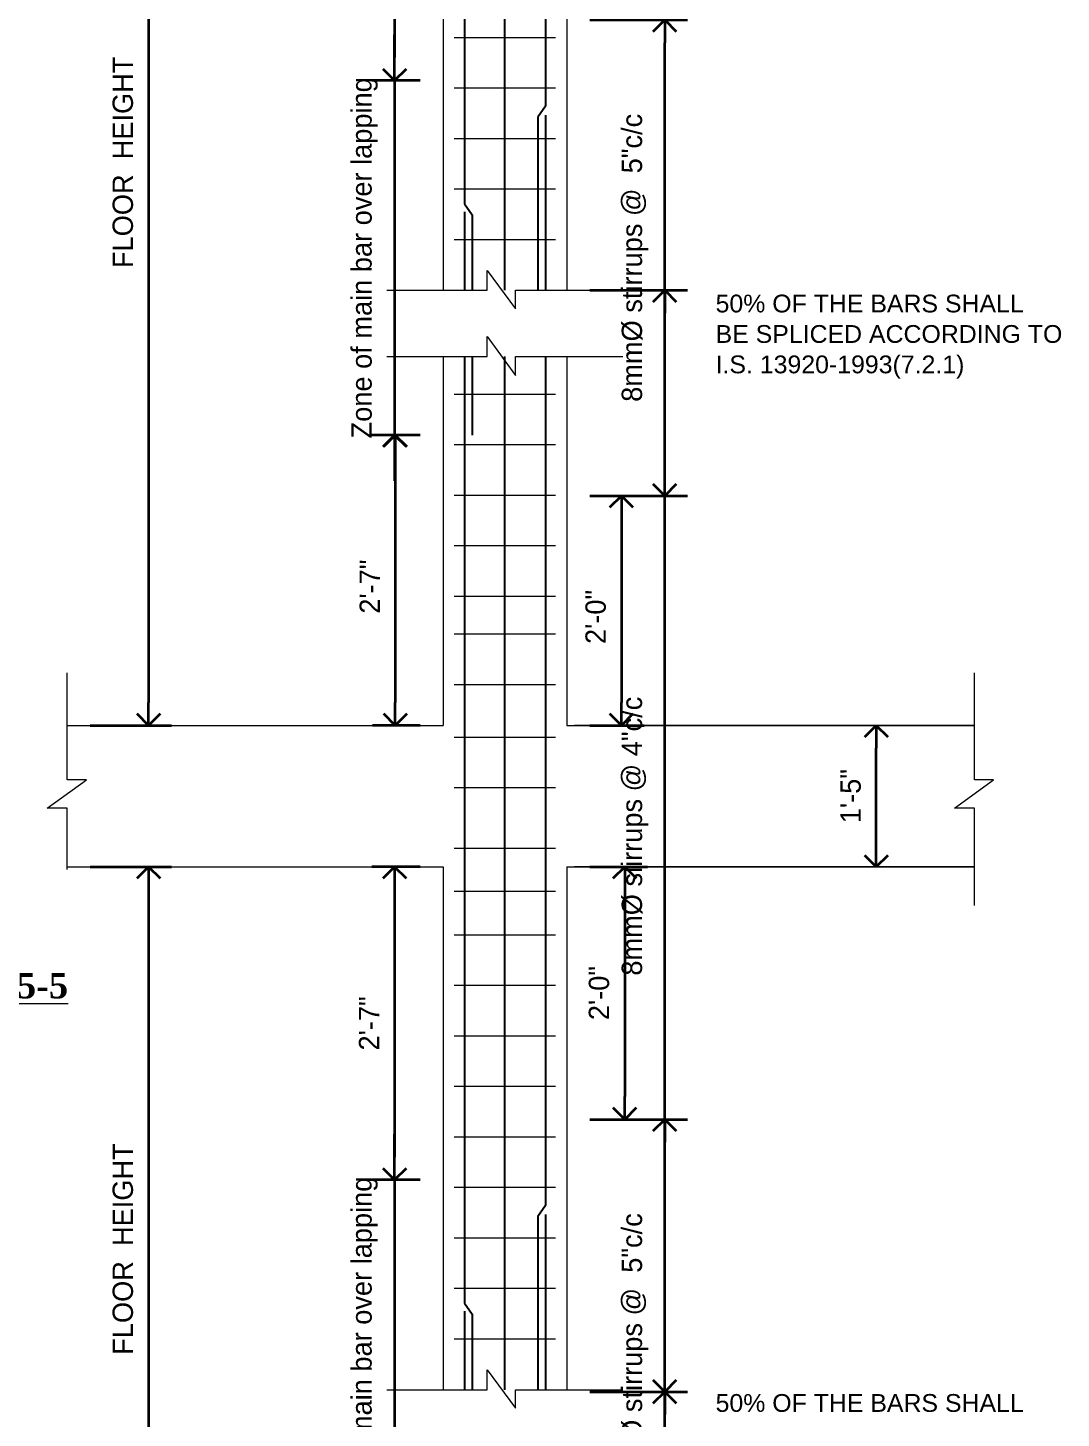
# Model space of a CAD drawing. Header units: inches. Extents: x -4597 to 93300, y -14139 to 5932.
# Drawn here: x 5657 to 6063, y -10542 to -9995 of the extents above; entities that cross this region are included whole.
import ezdxf

# ---------------------------------------------------------------- set-up
doc = ezdxf.new("R2010")
doc.units = ezdxf.units.IN
doc.header["$LTSCALE"] = 0.5
doc.header["$MEASUREMENT"] = 0
doc.header["$PDMODE"] = 66
for name, color, linetype, lineweight in [('DIM', 180, 'Continuous', 5), ('STIRRUPS', 14, 'Continuous', 18), ('TEXT', 220, 'Continuous', 9), ('texts', 152, 'Continuous', 35), ('wall', 20, 'Continuous', 40)]:
    doc.layers.add(name, color=color, linetype=linetype, lineweight=lineweight)
doc.layers.add('OUTLINE', color=116, linetype='Continuous')
doc.layers.add('REBARS', color=5, linetype='Continuous')
doc.styles.add('Labels', font='arial.ttf', dxfattribs={"height": 8})
doc.styles.add('PRABIN', font='BKANT.TTF', dxfattribs={"height": 8})
doc.styles.add('style1', font='arial.ttf', dxfattribs={"height": 7})
doc.dimstyles.new("Copy of S-2'", dxfattribs={"dimscale": 96, "dimtxt": 9, "dimasz": 0.09375, "dimexe": 0.09375, "dimexo": 0.09375, "dimgap": 0.0625, "dimtad": 1, "dimdec": 0, "dimlfac": 0.25, "dimzin": 3, "dimdsep": 46, "dimlunit": 3, "dimtxsty": 'PRABIN', "dimblk": 'OPEN90', "dimcen": 0.09375, "dimdle": 0.09375, "dimclrd": 256, "dimclre": 34, "dimclrt": 256, "dimadec": 0, "dimazin": 1, "dimtfac": 1, "dimtdec": 0, "dimtix": 1, "dimtmove": 0, "dimatfit": 3, "dimldrblk": 'DOTSMALL', "dimfxl": 1, "dimtolj": 1, "dimtzin": 1, "dimarcsym": 0})

# ---------------------------------------------------------------- blocks, each defined once
blk = doc.blocks.new('_Open90')
at = {"color": 0, "linetype": 'ByBlock', "lineweight": -2}
for p, q in [((0, 0), (-1, 0)), ((-0.5, 0.5), (0, 0)), ((0, 0), (-0.5, -0.5))]:
    blk.add_line(p, q, dxfattribs=at)
blk = doc.blocks.new('*D874')
at = {"layer": 'Defpoints', "color": 0, "transparency": 16777216}
for p in [(98423.67, -11051.28), (98404.61, -11190.81), (98423.67, -11190.81)]:
    blk.add_point(p, dxfattribs=at)
at = {"layer": 'DIM', "lineweight": -2, "transparency": 16777216}
for p, q in [((98404.61, -11042.28), (98404.61, -11033.28)), ((98404.61, -11051.28), (98404.61, -11190.81)), ((98404.61, -11199.81), (98404.61, -11208.81))]:
    blk.add_line(p, q, dxfattribs=at)
at = {"layer": 'DIM', "color": 34, "lineweight": -2, "transparency": 16777216}
for p, q in [((98414.67, -11051.28), (98395.61, -11051.28)), ((98414.67, -11190.81), (98395.61, -11190.81))]:
    blk.add_line(p, q, dxfattribs=at)
at = {"layer": 'DIM', "lineweight": -2, "transparency": 16777216, "xscale": 9, "yscale": 9, "zscale": 9}
for p, rotation in [((98404.61, -11051.28), 270), ((98404.61, -11190.81), 90)]:
    blk.add_blockref('_Open90', p, dxfattribs=dict(at, rotation=rotation))
at = {"layer": 'DIM', "transparency": 16777216, "insert": (98392.81, -11121.04), "char_height": 8, "attachment_point": 5, "rotation": 90, "style": 'PRABIN'}
blk.add_mtext('\\A1;Zone of main bar over lapping', dxfattribs=at)
blk = doc.blocks.new('_DOTSMALL')
at = {"color": 0, "linetype": 'ByBlock', "const_width": 0.5}
blk.add_lwpolyline([(-0.0625, 0, 1), (0.0625, 0, 1)], format="xyb", close=True, dxfattribs=at)
blk = doc.blocks.new('*D876')
at = {"layer": 'Defpoints', "color": 0, "transparency": 16777216}
for p in [(98472.36, -11027.43), (98510.86, -11027.43), (98472.36, -11214.66)]:
    blk.add_point(p, dxfattribs=at)
at = {"layer": 'DIM', "color": 34, "lineweight": -2, "transparency": 16777216}
for p, q in [((98481.36, -11027.43), (98519.86, -11027.43)), ((98481.36, -11214.66), (98519.86, -11214.66))]:
    blk.add_line(p, q, dxfattribs=at)
at = {"layer": 'DIM', "lineweight": -2, "transparency": 16777216}
blk.add_line((98510.86, -11205.66), (98510.86, -11036.43), dxfattribs=at)
at = {"layer": 'DIM', "lineweight": -2, "transparency": 16777216, "xscale": 9, "yscale": 9, "zscale": 9}
for p, rotation in [((98510.86, -11027.43), 90), ((98510.86, -11214.66), 270)]:
    blk.add_blockref('_Open90', p, dxfattribs=dict(at, rotation=rotation))
at = {"layer": 'DIM', "transparency": 16777216, "insert": (98499.13, -11121.04), "char_height": 8, "attachment_point": 5, "rotation": 90, "style": 'PRABIN'}
blk.add_mtext('\\A1;8mm%%C stirrups @  5"c/c', dxfattribs=at)
blk = doc.blocks.new('*D877')
at = {"layer": 'Defpoints', "color": 0, "transparency": 16777216}
for p in [(98423.67, -10928.07), (98404.61, -11051.28), (98423.67, -11051.28)]:
    blk.add_point(p, dxfattribs=at)
at = {"layer": 'DIM', "color": 34, "lineweight": -2, "transparency": 16777216}
for p, q in [((98414.67, -10928.07), (98395.61, -10928.07)), ((98414.67, -11051.28), (98395.61, -11051.28))]:
    blk.add_line(p, q, dxfattribs=at)
at = {"layer": 'DIM', "lineweight": -2, "transparency": 16777216}
blk.add_line((98404.61, -10937.07), (98404.61, -11042.28), dxfattribs=at)
at = {"layer": 'DIM', "lineweight": -2, "transparency": 16777216, "xscale": 9, "yscale": 9, "zscale": 9}
for p, rotation in [((98404.61, -10928.07), 90), ((98404.61, -11051.28), 270)]:
    blk.add_blockref('_Open90', p, dxfattribs=dict(at, rotation=rotation))
at = {"layer": 'DIM', "transparency": 16777216, "insert": (98394.57, -10989.67), "char_height": 8, "attachment_point": 5, "rotation": 90, "style": 'PRABIN'}
blk.add_mtext('\\A1;2\'-7"', dxfattribs=at)
blk = doc.blocks.new('*D878')
at = {"layer": 'Defpoints', "color": 0, "transparency": 16777216}
for p in [(98472.36, -10928.07), (98472.36, -11027.43), (98495.12, -11027.43)]:
    blk.add_point(p, dxfattribs=at)
at = {"layer": 'DIM', "color": 34, "lineweight": -2, "transparency": 16777216}
for p, q in [((98481.36, -10928.07), (98504.12, -10928.07)), ((98481.36, -11027.43), (98504.12, -11027.43))]:
    blk.add_line(p, q, dxfattribs=at)
at = {"layer": 'DIM', "lineweight": -2, "transparency": 16777216}
blk.add_line((98495.12, -10937.07), (98495.12, -11018.43), dxfattribs=at)
at = {"layer": 'DIM', "lineweight": -2, "transparency": 16777216, "xscale": 9, "yscale": 9, "zscale": 9}
for p, rotation in [((98495.12, -10928.07), 90), ((98495.12, -11027.43), 270)]:
    blk.add_blockref('_Open90', p, dxfattribs=dict(at, rotation=rotation))
at = {"layer": 'DIM', "transparency": 16777216, "insert": (98485.02, -10977.75), "char_height": 8, "attachment_point": 5, "rotation": 90, "style": 'PRABIN'}
blk.add_mtext('\\A1;2\'-0"', dxfattribs=at)
blk = doc.blocks.new('*D879')
at = {"layer": 'Defpoints', "color": 0, "transparency": 16777216}
for p in [(98275.84, -10928.07), (98275.84, -11305.04), (98307.89, -11305.04)]:
    blk.add_point(p, dxfattribs=at)
at = {"layer": 'DIM', "color": 34, "lineweight": -2, "transparency": 16777216}
for p, q in [((98284.84, -10928.07), (98316.89, -10928.07)), ((98284.84, -11305.04), (98316.89, -11305.04))]:
    blk.add_line(p, q, dxfattribs=at)
at = {"layer": 'DIM', "lineweight": -2, "transparency": 16777216}
blk.add_line((98307.89, -10937.07), (98307.89, -11296.04), dxfattribs=at)
at = {"layer": 'DIM', "lineweight": -2, "transparency": 16777216, "xscale": 9, "yscale": 9, "zscale": 9}
for p, rotation in [((98307.89, -10928.07), 90), ((98307.89, -11305.04), 270)]:
    blk.add_blockref('_Open90', p, dxfattribs=dict(at, rotation=rotation))
at = {"layer": 'DIM', "transparency": 16777216, "insert": (98297.78, -11078.46), "char_height": 8, "attachment_point": 5, "rotation": 90, "style": 'PRABIN'}
blk.add_mtext('\\A1;FLOOR  HEIGHT', dxfattribs=at)
blk = doc.blocks.new('*D881')
at = {"layer": 'Defpoints', "color": 0, "transparency": 16777216}
for p in [(98472.36, -11134.62), (98510.86, -11134.62), (98472.36, -11559.21)]:
    blk.add_point(p, dxfattribs=at)
at = {"layer": 'DIM', "color": 34, "lineweight": -2, "transparency": 16777216}
for p, q in [((98481.36, -11134.62), (98519.86, -11134.62)), ((98481.36, -11559.21), (98519.86, -11559.21))]:
    blk.add_line(p, q, dxfattribs=at)
at = {"layer": 'DIM', "lineweight": -2, "transparency": 16777216}
blk.add_line((98510.86, -11550.21), (98510.86, -11143.62), dxfattribs=at)
at = {"layer": 'DIM', "lineweight": -2, "transparency": 16777216, "xscale": 9, "yscale": 9, "zscale": 9}
for p, rotation in [((98510.86, -11134.62), 90), ((98510.86, -11559.21), 270)]:
    blk.add_blockref('_Open90', p, dxfattribs=dict(at, rotation=rotation))
at = {"layer": 'DIM', "transparency": 16777216, "insert": (98499.13, -11344.42), "char_height": 8, "attachment_point": 5, "rotation": 90, "style": 'PRABIN'}
blk.add_mtext('\\A1;8mm%%C siirrups @ 4"c/c', dxfattribs=at)
blk = doc.blocks.new('*D883')
at = {"layer": 'Defpoints', "color": 0, "ltscale": 0.5, "transparency": 16777216}
for p in [(98594.06, -10872.43), (98594.06, -10872.43), (98594.06, -10928.07)]:
    blk.add_point(p, dxfattribs=at)
at = {"layer": 'DIM', "lineweight": -2, "ltscale": 0.5, "transparency": 16777216}
blk.add_line((98594.06, -10919.07), (98594.06, -10881.43), dxfattribs=at)
at = {"layer": 'DIM', "lineweight": -2, "ltscale": 0.5, "transparency": 16777216, "xscale": 9, "yscale": 9, "zscale": 9}
for p, rotation in [((98594.06, -10872.43), 90), ((98594.06, -10928.07), 270)]:
    blk.add_blockref('_Open90', p, dxfattribs=dict(at, rotation=rotation))
at = {"layer": 'DIM', "ltscale": 0.5, "transparency": 16777216, "insert": (98583.99, -10900.25), "char_height": 8, "attachment_point": 5, "rotation": 90, "style": 'PRABIN'}
blk.add_mtext('\\A1;1\'-5"', dxfattribs=at)
blk = doc.blocks.new('*D884')
at = {"layer": 'Defpoints', "color": 0, "transparency": 16777216}
for p in [(98423.67, -10758.2), (98404.9, -10872.43), (98423.67, -10872.43)]:
    blk.add_point(p, dxfattribs=at)
at = {"layer": 'DIM', "color": 34, "lineweight": -2, "transparency": 16777216}
for p, q in [((98414.67, -10758.2), (98395.9, -10758.2)), ((98414.67, -10872.43), (98395.9, -10872.43))]:
    blk.add_line(p, q, dxfattribs=at)
at = {"layer": 'DIM', "lineweight": -2, "transparency": 16777216}
blk.add_line((98404.9, -10767.2), (98404.9, -10863.43), dxfattribs=at)
at = {"layer": 'DIM', "lineweight": -2, "transparency": 16777216, "xscale": 9, "yscale": 9, "zscale": 9}
for p, rotation in [((98404.9, -10758.2), 90), ((98404.9, -10872.43), 270)]:
    blk.add_blockref('_Open90', p, dxfattribs=dict(at, rotation=rotation))
at = {"layer": 'DIM', "transparency": 16777216, "insert": (98394.85, -10817.81), "char_height": 8, "attachment_point": 5, "rotation": 90, "style": 'PRABIN'}
blk.add_mtext('\\A1;2\'-7"', dxfattribs=at)
blk = doc.blocks.new('*D885')
at = {"layer": 'Defpoints', "color": 0, "transparency": 16777216}
for p in [(98472.36, -10782.04), (98472.36, -10872.43), (98493.82, -10872.43)]:
    blk.add_point(p, dxfattribs=at)
at = {"layer": 'DIM', "color": 34, "lineweight": -2, "transparency": 16777216}
for p, q in [((98481.36, -10782.04), (98502.82, -10782.04)), ((98481.36, -10872.43), (98502.82, -10872.43))]:
    blk.add_line(p, q, dxfattribs=at)
at = {"layer": 'DIM', "lineweight": -2, "transparency": 16777216}
blk.add_line((98493.82, -10791.04), (98493.82, -10863.43), dxfattribs=at)
at = {"layer": 'DIM', "lineweight": -2, "transparency": 16777216, "xscale": 9, "yscale": 9, "zscale": 9}
for p, rotation in [((98493.82, -10782.04), 90), ((98493.82, -10872.43), 270)]:
    blk.add_blockref('_Open90', p, dxfattribs=dict(at, rotation=rotation))
at = {"layer": 'DIM', "transparency": 16777216, "insert": (98483.72, -10829.74), "char_height": 8, "attachment_point": 5, "rotation": 90, "style": 'PRABIN'}
blk.add_mtext('\\A1;2\'-0"', dxfattribs=at)
blk = doc.blocks.new('*D891')
at = {"layer": 'Defpoints', "color": 0, "transparency": 16777216}
for p in [(98423.67, -10618.66), (98404.61, -10758.2), (98423.67, -10758.2)]:
    blk.add_point(p, dxfattribs=at)
at = {"layer": 'DIM', "lineweight": -2, "transparency": 16777216}
for p, q in [((98404.61, -10609.66), (98404.61, -10600.66)), ((98404.61, -10618.66), (98404.61, -10758.2)), ((98404.61, -10767.2), (98404.61, -10776.2))]:
    blk.add_line(p, q, dxfattribs=at)
at = {"layer": 'DIM', "color": 34, "lineweight": -2, "transparency": 16777216}
for p, q in [((98414.67, -10618.66), (98395.61, -10618.66)), ((98414.67, -10758.2), (98395.61, -10758.2))]:
    blk.add_line(p, q, dxfattribs=at)
at = {"layer": 'DIM', "lineweight": -2, "transparency": 16777216, "xscale": 9, "yscale": 9, "zscale": 9}
for p, rotation in [((98404.61, -10618.66), 270), ((98404.61, -10758.2), 90)]:
    blk.add_blockref('_Open90', p, dxfattribs=dict(at, rotation=rotation))
at = {"layer": 'DIM', "transparency": 16777216, "insert": (98392.81, -10688.43), "char_height": 8, "attachment_point": 5, "rotation": 90, "style": 'PRABIN'}
blk.add_mtext('\\A1;Zone of main bar over lapping', dxfattribs=at)
blk = doc.blocks.new('*D892')
at = {"layer": 'Defpoints', "color": 0, "transparency": 16777216}
for p in [(98472.36, -10594.82), (98510.86, -10594.82), (98472.36, -10782.04)]:
    blk.add_point(p, dxfattribs=at)
at = {"layer": 'DIM', "color": 34, "lineweight": -2, "transparency": 16777216}
for p, q in [((98481.36, -10594.82), (98519.86, -10594.82)), ((98481.36, -10782.04), (98519.86, -10782.04))]:
    blk.add_line(p, q, dxfattribs=at)
at = {"layer": 'DIM', "lineweight": -2, "transparency": 16777216}
blk.add_line((98510.86, -10773.04), (98510.86, -10603.82), dxfattribs=at)
at = {"layer": 'DIM', "lineweight": -2, "transparency": 16777216, "xscale": 9, "yscale": 9, "zscale": 9}
for p, rotation in [((98510.86, -10594.82), 90), ((98510.86, -10782.04), 270)]:
    blk.add_blockref('_Open90', p, dxfattribs=dict(at, rotation=rotation))
at = {"layer": 'DIM', "transparency": 16777216, "insert": (98499.13, -10688.43), "char_height": 8, "attachment_point": 5, "rotation": 90, "style": 'PRABIN'}
blk.add_mtext('\\A1;8mm%%C stirrups @  5"c/c', dxfattribs=at)
blk = doc.blocks.new('*D893')
at = {"layer": 'Defpoints', "color": 0, "transparency": 16777216}
for p in [(98423.67, -10495.46), (98404.61, -10618.66), (98423.67, -10618.66)]:
    blk.add_point(p, dxfattribs=at)
at = {"layer": 'DIM', "color": 34, "lineweight": -2, "transparency": 16777216}
for p, q in [((98414.67, -10495.46), (98395.61, -10495.46)), ((98414.67, -10618.66), (98395.61, -10618.66))]:
    blk.add_line(p, q, dxfattribs=at)
at = {"layer": 'DIM', "lineweight": -2, "transparency": 16777216}
blk.add_line((98404.61, -10504.46), (98404.61, -10609.66), dxfattribs=at)
at = {"layer": 'DIM', "lineweight": -2, "transparency": 16777216, "xscale": 9, "yscale": 9, "zscale": 9}
for p, rotation in [((98404.61, -10495.46), 90), ((98404.61, -10618.66), 270)]:
    blk.add_blockref('_Open90', p, dxfattribs=dict(at, rotation=rotation))
at = {"layer": 'DIM', "transparency": 16777216, "insert": (98394.57, -10557.06), "char_height": 8, "attachment_point": 5, "rotation": 90, "style": 'PRABIN'}
blk.add_mtext('\\A1;2\'-7"', dxfattribs=at)
blk = doc.blocks.new('*D896')
at = {"layer": 'Defpoints', "color": 0, "transparency": 16777216}
for p in [(98275.84, -10495.46), (98275.84, -10872.43), (98307.89, -10872.43)]:
    blk.add_point(p, dxfattribs=at)
at = {"layer": 'DIM', "color": 34, "lineweight": -2, "transparency": 16777216}
for p, q in [((98284.84, -10495.46), (98316.89, -10495.46)), ((98284.84, -10872.43), (98316.89, -10872.43))]:
    blk.add_line(p, q, dxfattribs=at)
at = {"layer": 'DIM', "lineweight": -2, "transparency": 16777216}
blk.add_line((98307.89, -10504.46), (98307.89, -10863.43), dxfattribs=at)
at = {"layer": 'DIM', "lineweight": -2, "transparency": 16777216, "xscale": 9, "yscale": 9, "zscale": 9}
for p, rotation in [((98307.89, -10495.46), 90), ((98307.89, -10872.43), 270)]:
    blk.add_blockref('_Open90', p, dxfattribs=dict(at, rotation=rotation))
at = {"layer": 'DIM', "transparency": 16777216, "insert": (98297.78, -10650.85), "char_height": 8, "attachment_point": 5, "rotation": 90, "style": 'PRABIN'}
blk.add_mtext('\\A1;FLOOR  HEIGHT', dxfattribs=at)
blk = doc.blocks.new('*D897')
at = {"layer": 'Defpoints', "color": 0, "transparency": 16777216}
for p in [(98472.36, -10701.21), (98510.86, -10701.21), (98472.36, -11134.62)]:
    blk.add_point(p, dxfattribs=at)
at = {"layer": 'DIM', "color": 34, "lineweight": -2, "transparency": 16777216}
for p, q in [((98481.36, -10701.21), (98519.86, -10701.21)), ((98481.36, -11134.62), (98519.86, -11134.62))]:
    blk.add_line(p, q, dxfattribs=at)
at = {"layer": 'DIM', "lineweight": -2, "transparency": 16777216}
blk.add_line((98510.86, -11125.62), (98510.86, -10710.21), dxfattribs=at)
at = {"layer": 'DIM', "lineweight": -2, "transparency": 16777216, "xscale": 9, "yscale": 9, "zscale": 9}
for p, rotation in [((98510.86, -10701.21), 90), ((98510.86, -11134.62), 270)]:
    blk.add_blockref('_Open90', p, dxfattribs=dict(at, rotation=rotation))
at = {"layer": 'DIM', "transparency": 16777216, "insert": (98499.13, -10916.01), "char_height": 8, "attachment_point": 5, "rotation": 90, "style": 'PRABIN'}
blk.add_mtext('\\A1;8mm%%C siirrups @ 4"c/c', dxfattribs=at)
blk = doc.blocks.new('121')
at = {"layer": 'TEXT', "insert": (87560.15, 16459.22), "char_height": 10, "width": 450.6233, "attachment_point": 1, "style": 'style1'}
blk.add_mtext('{\\fTimes New Roman|b1|i0|c0|p18;\\LLONGITUDINAL SECTION OF BEAM ALONG  5-5}', dxfattribs=at)
blk = doc.blocks.new('FGDF')
at = {"layer": 'DIM'}
for p, q in [((98394.73, -10872.43), (98423.67, -10872.43)), ((98394.73, -10928.07), (98423.67, -10928.07))]:
    blk.add_line(p, q, dxfattribs=at)
at = {"layer": 'OUTLINE', "lineweight": 18, "ltscale": 0.1}
for p, q in [((98423.67, -10495.46), (98423.67, -10701.21)), ((98472.36, -10495.46), (98472.36, -10701.21)), ((98423.67, -10727.24), (98423.67, -10872.43)), ((98472.36, -10727.24), (98472.36, -10872.43)), ((98423.67, -10844.26), (98423.67, -10872.43)), ((98472.36, -10844.26), (98472.36, -10872.43)), ((98275.84, -10872.43), (98394.73, -10872.43)), ((98472.36, -10872.43), (98632.63, -10872.43)), ((98632.63, -10872.43), (98475.34, -10872.43)), ((98275.84, -10928.07), (98394.73, -10928.07)), ((98423.67, -10928.07), (98423.67, -11133.82)), ((98472.36, -10928.07), (98632.63, -10928.07)), ((98472.36, -10928.07), (98472.36, -11133.82)), ((98632.63, -10928.07), (98475.34, -10928.07))]:
    blk.add_line(p, q, dxfattribs=at)
for points in [[(98401.51, -10701.21), (98440.98, -10701.21), (98440.98, -10693.37), (98452.2, -10708.45), (98452.2, -10701.21), (98494.31, -10701.21)], [(98401.51, -10727.24), (98440.98, -10727.24), (98440.98, -10719.4), (98452.2, -10734.8), (98452.2, -10727.24), (98494.31, -10727.24)], [(98401.51, -10727.24), (98440.98, -10727.24), (98440.98, -10719.4), (98452.2, -10734.8), (98452.2, -10727.24), (98494.31, -10727.24)], [(98275.84, -10929.12), (98275.84, -10905.05), (98268, -10905.05), (98283.41, -10893.84), (98275.84, -10893.84), (98275.84, -10851.72)], [(98632.63, -10943.29), (98632.63, -10905.05), (98624.79, -10905.05), (98640.2, -10893.84), (98632.63, -10893.84), (98632.63, -10851.72)], [(98401.51, -11133.82), (98440.98, -11133.82), (98440.98, -11125.98), (98452.2, -11141.06), (98452.2, -11133.82), (98494.31, -11133.82)]]:
    blk.add_lwpolyline(points, dxfattribs=at)
at = {"layer": 'REBARS'}
for p, q in [((98432.12, -10439.82), (98432.12, -10667.2)), ((98447.99, -10701.21), (98447.99, -10439.82)), ((98463.91, -10439.82), (98463.91, -10628.76)), ((98463.91, -10628.76), (98460.98, -10633.03)), ((98460.98, -10633.03), (98460.98, -10701.21)), ((98463.91, -10632.28), (98463.91, -10701.21)), ((98432.12, -10667.2), (98435.06, -10671.46)), ((98432.12, -10670.29), (98432.12, -10701.21)), ((98435.06, -10671.46), (98435.06, -10701.21)), ((98432.12, -10727.24), (98432.12, -10872.43)), ((98435.06, -10727.24), (98435.06, -10758.2)), ((98447.99, -10872.43), (98447.99, -10727.24)), ((98463.91, -10727.24), (98463.91, -10872.43)), ((98432.12, -10872.43), (98432.12, -11099.81)), ((98447.99, -11133.82), (98447.99, -10872.43)), ((98463.91, -10872.43), (98463.91, -11061.38)), ((98463.91, -11061.38), (98460.98, -11065.64)), ((98460.98, -11065.64), (98460.98, -11133.82)), ((98463.91, -11064.89), (98463.91, -11133.82)), ((98432.12, -11099.81), (98435.06, -11104.08)), ((98432.12, -11102.9), (98432.12, -11133.82)), ((98435.06, -11104.08), (98435.06, -11133.82))]:
    blk.add_line(p, q, dxfattribs=at)
at = {"layer": 'STIRRUPS', "ltscale": 0.1}
for p, q in [((98428.09, -10601.69), (98467.89, -10601.69)), ((98428.09, -10601.69), (98467.89, -10601.69)), ((98428.09, -10621.56), (98467.89, -10621.56)), ((98428.09, -10641.43), (98467.89, -10641.43)), ((98428.09, -10661.3), (98467.89, -10661.3)), ((98428.09, -10681.17), (98467.89, -10681.17)), ((98428.09, -10742.05), (98467.89, -10742.05)), ((98428.09, -10761.93), (98467.89, -10761.93)), ((98428.09, -10781.8), (98467.89, -10781.8)), ((98428.09, -10801.67), (98467.89, -10801.67)), ((98428.09, -10821.54), (98467.89, -10821.54)), ((98428.09, -10821.54), (98467.89, -10821.54)), ((98428.09, -10836.41), (98467.89, -10836.41)), ((98428.09, -10856.29), (98467.89, -10856.29)), ((98428.09, -10877.02), (98467.89, -10877.02)), ((98428.09, -10877.02), (98467.89, -10877.02)), ((98428.09, -10896.89), (98467.89, -10896.89)), ((98428.09, -10920.74), (98467.89, -10920.74)), ((98428.09, -10937.68), (98467.89, -10937.68)), ((98428.09, -10954.81), (98467.89, -10954.81)), ((98428.09, -10974.68), (98467.89, -10974.68)), ((98428.09, -10994.56), (98467.89, -10994.56)), ((98428.09, -11014.43), (98467.89, -11014.43)), ((98428.09, -11034.3), (98467.89, -11034.3)), ((98428.09, -11034.3), (98467.89, -11034.3)), ((98428.09, -11054.17), (98467.89, -11054.17)), ((98428.09, -11074.04), (98467.89, -11074.04)), ((98428.09, -11093.92), (98467.89, -11093.92)), ((98428.09, -11113.79), (98467.89, -11113.79))]:
    blk.add_line(p, q, dxfattribs=at)
at = {"layer": 'texts', "color": 254, "ltscale": 0.1, "style": 'Labels'}
for s, p in [('50% OF THE BARS SHALL ', (98530.85, -10709.92)), ('BE SPLICED ACCORDING TO', (98530.85, -10721.9)), ('BE SPLICED ACCORDING TO', (98530.85, -10721.9)), ('I.S. 13920-1993(7.2.1)', (98530.85, -10733.87)), ('50% OF THE BARS SHALL ', (98530.85, -11142.53))]:
    blk.add_text(s, height=7, dxfattribs=at).set_placement(p)
at = {"layer": 'DIM'}
for base, p1, p2, text, picture, middle in [((98307.89, -10872.43), (98275.84, -10495.46), (98275.84, -10872.43), 'FLOOR  HEIGHT', '*D896', (98307.89, -10650.85)), ((98510.86, -10701.21), (98472.36, -11134.62), (98472.36, -10701.21), '8mm%%C siirrups @ 4"c/c', '*D897', (98510.86, -10916.01)), ((98404.9, -10872.43), (98423.67, -10758.2), (98423.67, -10872.43), '2\'-7"', '*D884', (98404.9, -10817.81)), ((98493.82, -10872.43), (98472.36, -10782.04), (98472.36, -10872.43), '2\'-0"', '*D885', (98493.82, -10829.74)), ((98307.89, -11305.04), (98275.84, -10928.07), (98275.84, -11305.04), 'FLOOR  HEIGHT', '*D879', (98307.89, -11078.46)), ((98510.86, -11134.62), (98472.36, -11559.21), (98472.36, -11134.62), '8mm%%C siirrups @ 4"c/c', '*D881', (98510.86, -11344.42))]:
    dim = blk.add_linear_dim(base=base, p1=p1, p2=p2, angle=90, text=text, dimstyle="Copy of S-2'", dxfattribs=at)
    dim.commit()
    dim.dimension.update_dxf_attribs({"geometry": picture, "text_midpoint": middle, "dimtype": 160})
for base, p1, p2, text, picture, middle in [((98404.61, -10618.66), (98423.67, -10495.46), (98423.67, -10618.66), '2\'-7"', '*D893', (98394.57, -10557.06)), ((98404.61, -10758.2), (98423.67, -10618.66), (98423.67, -10758.2), 'Zone of main bar over lapping', '*D891', (98392.81, -10688.43)), ((98404.61, -11051.28), (98423.67, -10928.07), (98423.67, -11051.28), '2\'-7"', '*D877', (98394.57, -10989.67)), ((98495.12, -11027.43), (98472.36, -10928.07), (98472.36, -11027.43), '2\'-0"', '*D878', (98485.02, -10977.75)), ((98404.61, -11190.81), (98423.67, -11051.28), (98423.67, -11190.81), 'Zone of main bar over lapping', '*D874', (98392.81, -11121.04))]:
    dim = blk.add_linear_dim(base=base, p1=p1, p2=p2, angle=90, text=text, dimstyle="Copy of S-2'", dxfattribs=at)
    dim.commit()
    dim.dimension.update_dxf_attribs({"geometry": picture, "text_midpoint": middle})
for base, p1, p2, picture, middle in [((98510.86, -10594.82), (98472.36, -10782.04), (98472.36, -10594.82), '*D892', (98499.13, -10688.43)), ((98510.86, -11027.43), (98472.36, -11214.66), (98472.36, -11027.43), '*D876', (98499.13, -11121.04))]:
    dim = blk.add_linear_dim(base=base, p1=p1, p2=p2, angle=90, text='8mm%%C stirrups @  5"c/c', dimstyle="Copy of S-2'", override={"dimtmove": 1}, dxfattribs=at)
    dim.commit()
    dim.dimension.update_dxf_attribs({"geometry": picture, "text_midpoint": middle})
at = {"layer": 'DIM', "ltscale": 0.5}
dim = blk.add_linear_dim(base=(98594.06, -10872.43), p1=(98594.06, -10928.07), p2=(98594.06, -10872.43), angle=90, text='1\'-5"', dimstyle="Copy of S-2'", dxfattribs=at)
dim.commit()
dim.dimension.update_dxf_attribs({"geometry": '*D883', "text_midpoint": (98583.99, -10900.25)})

msp = doc.modelspace()

# ---------------------------------------------------------------- block references
at = {"color": 5, "lineweight": 35}
msp.add_blockref('FGDF', (-92603.66, 602.61), dxfattribs=at)
at = {"layer": 'wall', "linetype": 'ByBlock'}
msp.add_blockref('121', (-82240.06, -26826.43), dxfattribs=at)

doc.saveas('drawing.dxf')
